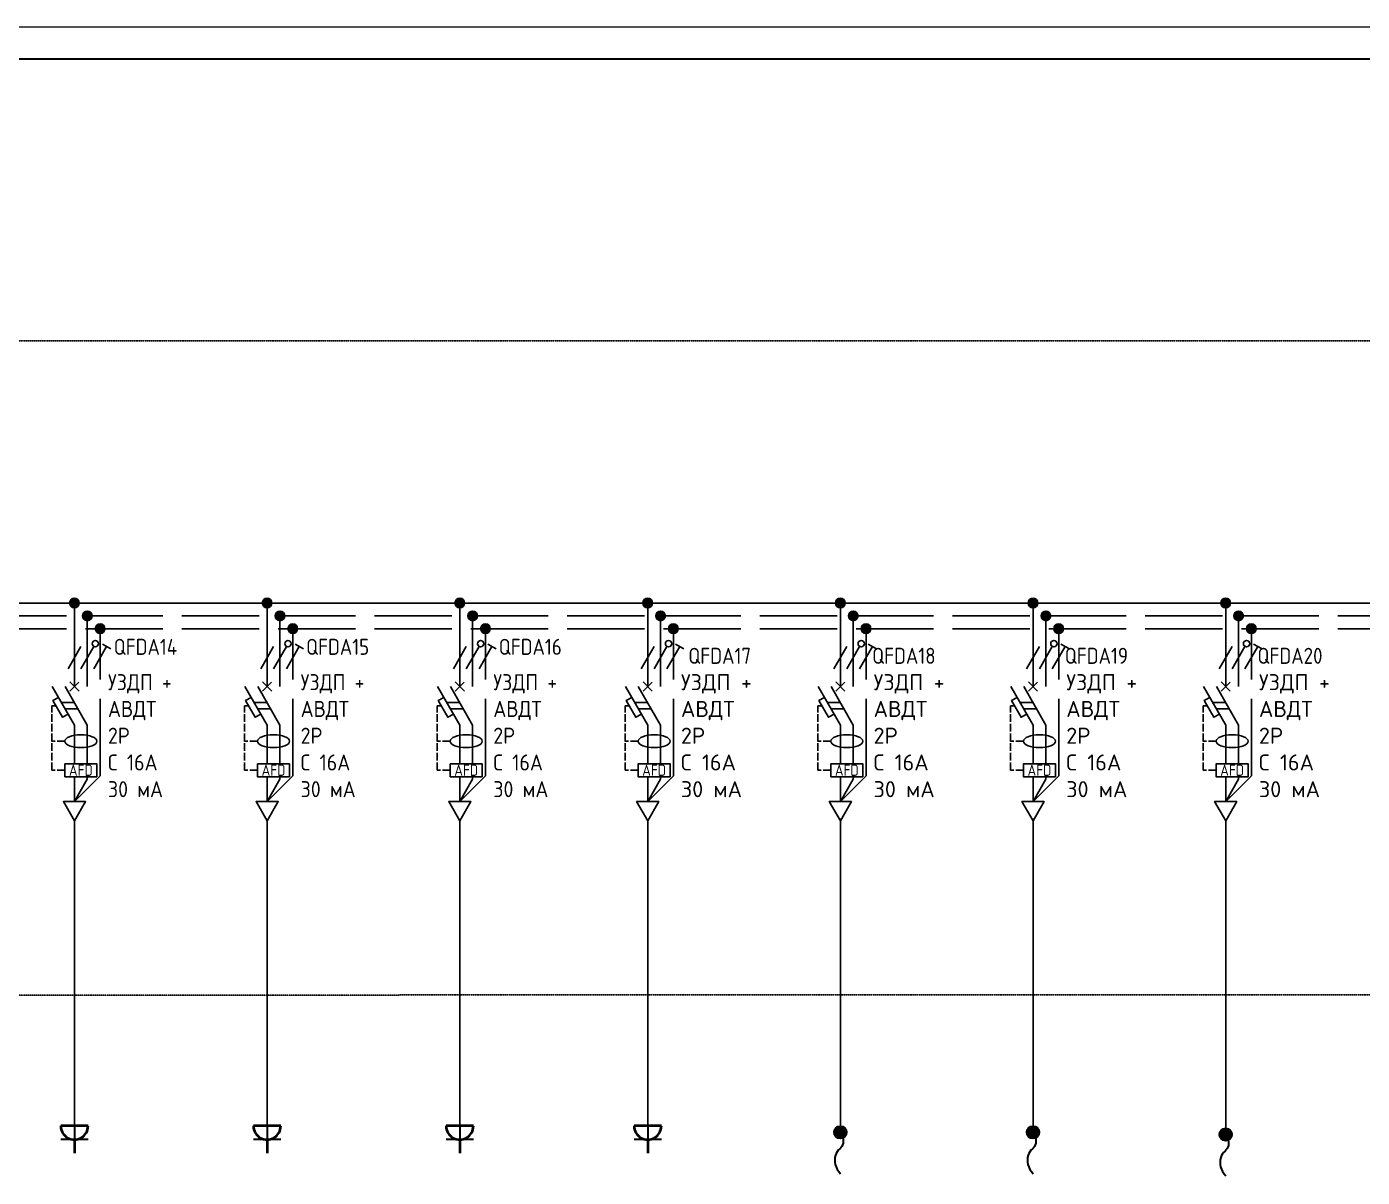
# Model space of a CAD drawing. Header units: millimetres. Extents: x -32 to 417638015, y -35 to 175284279.
# Drawn here: x 416570222 to 416591018, y 175224252 to 175242179 of the extents above; entities that cross this region are included whole.
import ezdxf
from ezdxf.enums import TextEntityAlignment as Align

# ---------------------------------------------------------------- set-up
doc = ezdxf.new("R2010")
doc.units = ezdxf.units.MM
doc.linetypes.add('ACAD_ISO02W100', pattern=[15, 12, -3])
doc.linetypes.add('DASHED2', pattern=[0.375, 0.25, -0.125])
for name, color, linetype in [('4_Однолинейная схема', 7, 'Continuous'), ('A-HATCH-WALL', 7, 'Continuous'), ('RAMKA', 7, 'Continuous')]:
    doc.layers.add(name, color=color, linetype=linetype)
doc.layers.add('ЭОМ_Кабельный вывод', color=1, linetype='Continuous', lineweight=35)
doc.layers.add('ЭОМ_Розетки быт', color=5, linetype='Continuous', lineweight=30)
doc.styles.add('DS23_Isopeur', font='isocpeur.ttf')
doc.styles.add('GOST Common', font='GOST_Common.ttf', dxfattribs={"width": 0.9, "height": 350})
doc.styles.add('GOST Common ISO', font='GOST_Common.ttf', dxfattribs={"width": 0.9, "height": 2.5})
doc.styles.add('RAMKA', font='isocpeur.ttf', dxfattribs={"oblique": 15, "height": 5})
doc.styles.get("Standard").update_dxf_attribs({"font": 'arial.ttf'})

# ---------------------------------------------------------------- blocks, each defined once
blk = doc.blocks.new('*U1041')
at = {"layer": '4_Однолинейная схема'}
blk.add_line((1109.37, 0), (0, 0), dxfattribs=at)
at = {"layer": '4_Однолинейная схема', "linetype": 'ACAD_ISO02W100'}
for p, q in [((0, -2), (1109.37, -2)), ((0, -4), (1109.37, -4))]:
    blk.add_line(p, q, dxfattribs=at)
blk = doc.blocks.new('*U1027')
at = {"lineweight": -2}
h = blk.add_hatch(color=256, dxfattribs=at)
h.dxf.hatch_style = 1
edge = h.paths.add_edge_path()
edge.add_arc((0, 0), 0.75, 0, 360)
at = {"layer": 'A-HATCH-WALL', "lineweight": -2}
h = blk.add_hatch(color=256, dxfattribs=at)
h.dxf.hatch_style = 1
edge = h.paths.add_edge_path()
edge.add_arc((2, -2), 0.75, 0, 360)
h = blk.add_hatch(color=256, dxfattribs=at)
h.dxf.hatch_style = 1
edge = h.paths.add_edge_path()
edge.add_arc((4, -4), 0.75, 0, 360)
at = {"lineweight": -2}
for points in [[(0, -13), (0, 0)], [(-0.73, -13.73), (0.69, -12.31)], [(0.71, -13.71), (-0.71, -12.29)], [(0, -25.05), (0, -19), (-3.46, -13)], [(-1.46, -13), (2, -19)], [(-0.98, -17.3), (-1.85, -17.8), (-3.35, -15.2), (-2.48, -14.7)], [(-2.02, -15.5), (-0.02, -15.5)], [(-1.44, -16.5), (0.56, -16.5)], [(0, -30.92), (0, -27.05)]]:
    blk.add_lwpolyline(points, dxfattribs=at)
at = {"linetype": 'ACAD_ISO02W100', "lineweight": -2}
for points in [[(2, -13), (2, -2)], [(4, -26.92), (4, -4)], [(2, -25.05), (2, -19)], [(0, -30.92), (4, -26.92)], [(0, -30.92), (2, -27.46), (2, -26.97)]]:
    blk.add_lwpolyline(points, dxfattribs=at)
at = {"color": 1, "lineweight": -2}
for points in [[(-1, -10.23), (1, -6.77)], [(1, -10.23), (3, -6.77)], [(3, -10.23), (5, -6.77)], [(4.35, -6.39), (5.65, -7.14)]]:
    blk.add_lwpolyline(points, dxfattribs=at)
at = {"color": 1, "linetype": 'ACAD_ISO02W100', "lineweight": -2, "ltscale": 0.1}
for points in [[(-3.5, -21.53), (-3.5, -21.53), (-3.5, -16), (-2.89, -16)], [(-1.5, -21.53), (-3.5, -21.53)], [(-1.5, -26.05), (-3.5, -26.05), (-3.5, -21.53)]]:
    blk.add_lwpolyline(points, dxfattribs=at)
at = {"lineweight": -2}
blk.add_lwpolyline([(0, -33.92), (-1.73, -30.92), (1.73, -30.92)], close=True, dxfattribs=at)
for centre in [(0, 0), (2, -2), (4, -4)]:
    blk.add_circle(centre, 0.75, dxfattribs=at)
at = {"color": 1, "lineweight": -2}
blk.add_circle((3.25, -6.33), 0.5, dxfattribs=at)
at = {"lineweight": -2}
blk.add_ellipse((1, -21.53), major_axis=(2.5, 0), ratio=0.4, dxfattribs=at)
at = {"style": 'GOST Common ISO', "width": 0.9}
blk.add_attdef('ФАЗА', text='', height=2.5, dxfattribs=at).set_placement((0, 2), align=Align.CENTER)
at = {"lineweight": -2}
blk.add_wipeout([(-1.49, -25.05), (3.5, -25.05), (3.5, -27.05), (-1.49, -27.05)], dxfattribs=at)
blk.add_lwpolyline([(3.5, -27.05), (-1.49, -27.05), (-1.49, -25.05), (3.5, -25.05)], close=True, dxfattribs=at)
at = {"lineweight": -2, "insert": (1, -26.05), "char_height": 1.75, "attachment_point": 5, "style": 'GOST Common ISO'}
blk.add_mtext_dynamic_manual_height_columns('AFD', width=4.9912, gutter_width=12.5, heights=[0], dxfattribs=at)
blk = doc.blocks.new('*U1028')
at = {"lineweight": -2}
h = blk.add_hatch(color=256, dxfattribs=at)
h.dxf.hatch_style = 1
edge = h.paths.add_edge_path()
edge.add_arc((0, 0), 0.75, 0, 360)
at = {"layer": 'A-HATCH-WALL', "lineweight": -2}
h = blk.add_hatch(color=256, dxfattribs=at)
h.dxf.hatch_style = 1
edge = h.paths.add_edge_path()
edge.add_arc((2, -2), 0.75, 0, 360)
h = blk.add_hatch(color=256, dxfattribs=at)
h.dxf.hatch_style = 1
edge = h.paths.add_edge_path()
edge.add_arc((4, -4), 0.75, 0, 360)
at = {"lineweight": -2}
for points in [[(0, -13), (0, 0)], [(-0.73, -13.73), (0.69, -12.31)], [(0.71, -13.71), (-0.71, -12.29)], [(0, -25.05), (0, -19), (-3.46, -13)], [(-1.46, -13), (2, -19)], [(-0.98, -17.3), (-1.85, -17.8), (-3.35, -15.2), (-2.48, -14.7)], [(-2.02, -15.5), (-0.02, -15.5)], [(-1.44, -16.5), (0.56, -16.5)], [(0, -30.92), (0, -27.05)]]:
    blk.add_lwpolyline(points, dxfattribs=at)
at = {"linetype": 'ACAD_ISO02W100', "lineweight": -2}
for points in [[(2, -13), (2, -2)], [(4, -26.92), (4, -4)], [(2, -25.05), (2, -19)], [(0, -30.92), (4, -26.92)], [(0, -30.92), (2, -27.46), (2, -26.97)]]:
    blk.add_lwpolyline(points, dxfattribs=at)
at = {"color": 1, "lineweight": -2}
for points in [[(-1, -10.23), (1, -6.77)], [(1, -10.23), (3, -6.77)], [(3, -10.23), (5, -6.77)], [(4.35, -6.39), (5.65, -7.14)]]:
    blk.add_lwpolyline(points, dxfattribs=at)
at = {"color": 1, "linetype": 'ACAD_ISO02W100', "lineweight": -2, "ltscale": 0.1}
for points in [[(-3.5, -21.53), (-3.5, -21.53), (-3.5, -16), (-2.89, -16)], [(-1.5, -21.53), (-3.5, -21.53)], [(-1.5, -26.05), (-3.5, -26.05), (-3.5, -21.53)]]:
    blk.add_lwpolyline(points, dxfattribs=at)
at = {"lineweight": -2}
blk.add_lwpolyline([(0, -33.92), (-1.73, -30.92), (1.73, -30.92)], close=True, dxfattribs=at)
for centre in [(0, 0), (2, -2), (4, -4)]:
    blk.add_circle(centre, 0.75, dxfattribs=at)
at = {"color": 1, "lineweight": -2}
blk.add_circle((3.25, -6.33), 0.5, dxfattribs=at)
at = {"lineweight": -2}
blk.add_ellipse((1, -21.53), major_axis=(2.5, 0), ratio=0.4, dxfattribs=at)
at = {"style": 'GOST Common ISO', "width": 0.9}
blk.add_attdef('ФАЗА', text='', height=2.5, dxfattribs=at).set_placement((0, 2), align=Align.CENTER)
at = {"lineweight": -2}
blk.add_wipeout([(-1.49, -25.05), (3.5, -25.05), (3.5, -27.05), (-1.49, -27.05)], dxfattribs=at)
blk.add_lwpolyline([(3.5, -27.05), (-1.49, -27.05), (-1.49, -25.05), (3.5, -25.05)], close=True, dxfattribs=at)
at = {"lineweight": -2, "insert": (1, -26.05), "char_height": 1.75, "attachment_point": 5, "style": 'GOST Common ISO'}
blk.add_mtext_dynamic_manual_height_columns('AFD', width=4.9912, gutter_width=12.5, heights=[0], dxfattribs=at)
blk = doc.blocks.new('*U75')
at = {"lineweight": -2}
h = blk.add_hatch(color=0, dxfattribs=at)
h.dxf.hatch_style = 1
edge = h.paths.add_edge_path()
edge.add_arc((0, 0), 65, 0, 360)
at = {"color": 0, "lineweight": -2}
blk.add_lwpolyline([(0, 0, -0.089362), (26, -58, -0.105459), (28, -113, -0.18734), (-7, -172, 0.159257), (-52, -238, 0.13816), (-53, -334, 0.121425), (0, -430)], format="xyb", dxfattribs=at)
blk.add_circle((0, 0), 65, dxfattribs=at)
at = {"color": 7, "style": 'GOST Common', "width": 0.9}
blk.add_attdef('ОБОРУДОВАНИЕ', (-96, -331), '', height=250, dxfattribs=at)
blk = doc.blocks.new('*U1029')
at = {"linetype": 'ByBlock', "lineweight": -2}
blk.add_lwpolyline([(0, -1.02), (0, 47.88)], dxfattribs=at)
at = {"layer": 'ЭОМ_Кабельный вывод', "lineweight": 30, "xscale": 0.015, "yscale": 0.015, "zscale": 0.015}
blk.add_blockref('*U75', (0, -1.02), dxfattribs=at)
at = {"style": 'GOST Common ISO'}
for tag, p in [('1_СТРОКА', (4.43, -0.04)), ('2_СТРОКА', (9.18, -0.04)), ('3_СТРОКА', (13.93, -0.04)), ('4_СТРОКА', (18.38, -0.25)), ('ТРАССА', (-0.32, -0.04))]:
    blk.add_attdef(tag, p, '', height=2.5, rotation=90, dxfattribs=at)
blk = doc.blocks.new('*U1015')
at = {"lineweight": -2}
h = blk.add_hatch(color=256, dxfattribs=at)
h.dxf.hatch_style = 1
edge = h.paths.add_edge_path()
edge.add_arc((0, 0), 0.75, 0, 360)
at = {"layer": 'A-HATCH-WALL', "lineweight": -2}
h = blk.add_hatch(color=256, dxfattribs=at)
h.dxf.hatch_style = 1
edge = h.paths.add_edge_path()
edge.add_arc((2, -2), 0.75, 0, 360)
h = blk.add_hatch(color=256, dxfattribs=at)
h.dxf.hatch_style = 1
edge = h.paths.add_edge_path()
edge.add_arc((4, -4), 0.75, 0, 360)
at = {"lineweight": -2}
for points in [[(0, -13), (0, 0)], [(-0.73, -13.73), (0.69, -12.31)], [(0.71, -13.71), (-0.71, -12.29)], [(0, -25.05), (0, -19), (-3.46, -13)], [(-1.46, -13), (2, -19)], [(-0.98, -17.3), (-1.85, -17.8), (-3.35, -15.2), (-2.48, -14.7)], [(-2.02, -15.5), (-0.02, -15.5)], [(-1.44, -16.5), (0.56, -16.5)], [(0, -30.92), (0, -27.05)]]:
    blk.add_lwpolyline(points, dxfattribs=at)
at = {"linetype": 'ACAD_ISO02W100', "lineweight": -2}
for points in [[(2, -13), (2, -2)], [(4, -26.92), (4, -4)], [(2, -25.05), (2, -19)], [(0, -30.92), (4, -26.92)], [(0, -30.92), (2, -27.46), (2, -26.97)]]:
    blk.add_lwpolyline(points, dxfattribs=at)
at = {"color": 1, "lineweight": -2}
for points in [[(-1, -10.23), (1, -6.77)], [(1, -10.23), (3, -6.77)], [(3, -10.23), (5, -6.77)], [(4.35, -6.39), (5.65, -7.14)]]:
    blk.add_lwpolyline(points, dxfattribs=at)
at = {"color": 1, "linetype": 'ACAD_ISO02W100', "lineweight": -2, "ltscale": 0.1}
for points in [[(-3.5, -21.53), (-3.5, -21.53), (-3.5, -16), (-2.89, -16)], [(-1.5, -21.53), (-3.5, -21.53)], [(-1.5, -26.05), (-3.5, -26.05), (-3.5, -21.53)]]:
    blk.add_lwpolyline(points, dxfattribs=at)
at = {"lineweight": -2}
blk.add_lwpolyline([(0, -33.92), (-1.73, -30.92), (1.73, -30.92)], close=True, dxfattribs=at)
for centre in [(0, 0), (2, -2), (4, -4)]:
    blk.add_circle(centre, 0.75, dxfattribs=at)
at = {"color": 1, "lineweight": -2}
blk.add_circle((3.25, -6.33), 0.5, dxfattribs=at)
at = {"lineweight": -2}
blk.add_ellipse((1, -21.53), major_axis=(2.5, 0), ratio=0.4, dxfattribs=at)
at = {"style": 'GOST Common ISO', "width": 0.9}
blk.add_attdef('ФАЗА', text='', height=2.5, dxfattribs=at).set_placement((0, 2), align=Align.CENTER)
at = {"lineweight": -2}
blk.add_wipeout([(-1.49, -25.05), (3.5, -25.05), (3.5, -27.05), (-1.49, -27.05)], dxfattribs=at)
blk.add_lwpolyline([(3.5, -27.05), (-1.49, -27.05), (-1.49, -25.05), (3.5, -25.05)], close=True, dxfattribs=at)
at = {"lineweight": -2, "insert": (1, -26.05), "char_height": 1.75, "attachment_point": 5, "style": 'GOST Common ISO'}
blk.add_mtext_dynamic_manual_height_columns('AFD', width=4.9912, gutter_width=12.5, heights=[0], dxfattribs=at)
blk = doc.blocks.new('*U1016')
at = {"lineweight": -2}
h = blk.add_hatch(color=256, dxfattribs=at)
h.dxf.hatch_style = 1
edge = h.paths.add_edge_path()
edge.add_arc((0, 0), 0.75, 0, 360)
at = {"layer": 'A-HATCH-WALL', "lineweight": -2}
h = blk.add_hatch(color=256, dxfattribs=at)
h.dxf.hatch_style = 1
edge = h.paths.add_edge_path()
edge.add_arc((2, -2), 0.75, 0, 360)
h = blk.add_hatch(color=256, dxfattribs=at)
h.dxf.hatch_style = 1
edge = h.paths.add_edge_path()
edge.add_arc((4, -4), 0.75, 0, 360)
at = {"lineweight": -2}
for points in [[(0, -13), (0, 0)], [(-0.73, -13.73), (0.69, -12.31)], [(0.71, -13.71), (-0.71, -12.29)], [(0, -25.05), (0, -19), (-3.46, -13)], [(-1.46, -13), (2, -19)], [(-0.98, -17.3), (-1.85, -17.8), (-3.35, -15.2), (-2.48, -14.7)], [(-2.02, -15.5), (-0.02, -15.5)], [(-1.44, -16.5), (0.56, -16.5)], [(0, -30.92), (0, -27.05)]]:
    blk.add_lwpolyline(points, dxfattribs=at)
at = {"linetype": 'ACAD_ISO02W100', "lineweight": -2}
for points in [[(2, -13), (2, -2)], [(4, -26.92), (4, -4)], [(2, -25.05), (2, -19)], [(0, -30.92), (4, -26.92)], [(0, -30.92), (2, -27.46), (2, -26.97)]]:
    blk.add_lwpolyline(points, dxfattribs=at)
at = {"color": 1, "lineweight": -2}
for points in [[(-1, -10.23), (1, -6.77)], [(1, -10.23), (3, -6.77)], [(3, -10.23), (5, -6.77)], [(4.35, -6.39), (5.65, -7.14)]]:
    blk.add_lwpolyline(points, dxfattribs=at)
at = {"color": 1, "linetype": 'ACAD_ISO02W100', "lineweight": -2, "ltscale": 0.1}
for points in [[(-3.5, -21.53), (-3.5, -21.53), (-3.5, -16), (-2.89, -16)], [(-1.5, -21.53), (-3.5, -21.53)], [(-1.5, -26.05), (-3.5, -26.05), (-3.5, -21.53)]]:
    blk.add_lwpolyline(points, dxfattribs=at)
at = {"lineweight": -2}
blk.add_lwpolyline([(0, -33.92), (-1.73, -30.92), (1.73, -30.92)], close=True, dxfattribs=at)
for centre in [(0, 0), (2, -2), (4, -4)]:
    blk.add_circle(centre, 0.75, dxfattribs=at)
at = {"color": 1, "lineweight": -2}
blk.add_circle((3.25, -6.33), 0.5, dxfattribs=at)
at = {"lineweight": -2}
blk.add_ellipse((1, -21.53), major_axis=(2.5, 0), ratio=0.4, dxfattribs=at)
at = {"style": 'GOST Common ISO', "width": 0.9}
blk.add_attdef('ФАЗА', text='', height=2.5, dxfattribs=at).set_placement((0, 2), align=Align.CENTER)
at = {"lineweight": -2}
blk.add_wipeout([(-1.49, -25.05), (3.5, -25.05), (3.5, -27.05), (-1.49, -27.05)], dxfattribs=at)
blk.add_lwpolyline([(3.5, -27.05), (-1.49, -27.05), (-1.49, -25.05), (3.5, -25.05)], close=True, dxfattribs=at)
at = {"lineweight": -2, "insert": (1, -26.05), "char_height": 1.75, "attachment_point": 5, "style": 'GOST Common ISO'}
blk.add_mtext_dynamic_manual_height_columns('AFD', width=4.9912, gutter_width=12.5, heights=[0], dxfattribs=at)
blk = doc.blocks.new('*U1017')
at = {"lineweight": -2}
h = blk.add_hatch(color=256, dxfattribs=at)
h.dxf.hatch_style = 1
edge = h.paths.add_edge_path()
edge.add_arc((0, 0), 0.75, 0, 360)
at = {"layer": 'A-HATCH-WALL', "lineweight": -2}
h = blk.add_hatch(color=256, dxfattribs=at)
h.dxf.hatch_style = 1
edge = h.paths.add_edge_path()
edge.add_arc((2, -2), 0.75, 0, 360)
h = blk.add_hatch(color=256, dxfattribs=at)
h.dxf.hatch_style = 1
edge = h.paths.add_edge_path()
edge.add_arc((4, -4), 0.75, 0, 360)
at = {"lineweight": -2}
for points in [[(0, -13), (0, 0)], [(-0.73, -13.73), (0.69, -12.31)], [(0.71, -13.71), (-0.71, -12.29)], [(0, -25.05), (0, -19), (-3.46, -13)], [(-1.46, -13), (2, -19)], [(-0.98, -17.3), (-1.85, -17.8), (-3.35, -15.2), (-2.48, -14.7)], [(-2.02, -15.5), (-0.02, -15.5)], [(-1.44, -16.5), (0.56, -16.5)], [(0, -30.92), (0, -27.05)]]:
    blk.add_lwpolyline(points, dxfattribs=at)
at = {"linetype": 'ACAD_ISO02W100', "lineweight": -2}
for points in [[(2, -13), (2, -2)], [(4, -26.92), (4, -4)], [(2, -25.05), (2, -19)], [(0, -30.92), (4, -26.92)], [(0, -30.92), (2, -27.46), (2, -26.97)]]:
    blk.add_lwpolyline(points, dxfattribs=at)
at = {"color": 1, "lineweight": -2}
for points in [[(-1, -10.23), (1, -6.77)], [(1, -10.23), (3, -6.77)], [(3, -10.23), (5, -6.77)], [(4.35, -6.39), (5.65, -7.14)]]:
    blk.add_lwpolyline(points, dxfattribs=at)
at = {"color": 1, "linetype": 'ACAD_ISO02W100', "lineweight": -2, "ltscale": 0.1}
for points in [[(-3.5, -21.53), (-3.5, -21.53), (-3.5, -16), (-2.89, -16)], [(-1.5, -21.53), (-3.5, -21.53)], [(-1.5, -26.05), (-3.5, -26.05), (-3.5, -21.53)]]:
    blk.add_lwpolyline(points, dxfattribs=at)
at = {"lineweight": -2}
blk.add_lwpolyline([(0, -33.92), (-1.73, -30.92), (1.73, -30.92)], close=True, dxfattribs=at)
for centre in [(0, 0), (2, -2), (4, -4)]:
    blk.add_circle(centre, 0.75, dxfattribs=at)
at = {"color": 1, "lineweight": -2}
blk.add_circle((3.25, -6.33), 0.5, dxfattribs=at)
at = {"lineweight": -2}
blk.add_ellipse((1, -21.53), major_axis=(2.5, 0), ratio=0.4, dxfattribs=at)
at = {"style": 'GOST Common ISO', "width": 0.9}
blk.add_attdef('ФАЗА', text='', height=2.5, dxfattribs=at).set_placement((0, 2), align=Align.CENTER)
at = {"lineweight": -2}
blk.add_wipeout([(-1.49, -25.05), (3.5, -25.05), (3.5, -27.05), (-1.49, -27.05)], dxfattribs=at)
blk.add_lwpolyline([(3.5, -27.05), (-1.49, -27.05), (-1.49, -25.05), (3.5, -25.05)], close=True, dxfattribs=at)
at = {"lineweight": -2, "insert": (1, -26.05), "char_height": 1.75, "attachment_point": 5, "style": 'GOST Common ISO'}
blk.add_mtext_dynamic_manual_height_columns('AFD', width=4.9912, gutter_width=12.5, heights=[0], dxfattribs=at)
blk = doc.blocks.new('*U1018')
at = {"lineweight": -2}
h = blk.add_hatch(color=256, dxfattribs=at)
h.dxf.hatch_style = 1
edge = h.paths.add_edge_path()
edge.add_arc((0, 0), 0.75, 0, 360)
at = {"layer": 'A-HATCH-WALL', "lineweight": -2}
h = blk.add_hatch(color=256, dxfattribs=at)
h.dxf.hatch_style = 1
edge = h.paths.add_edge_path()
edge.add_arc((2, -2), 0.75, 0, 360)
h = blk.add_hatch(color=256, dxfattribs=at)
h.dxf.hatch_style = 1
edge = h.paths.add_edge_path()
edge.add_arc((4, -4), 0.75, 0, 360)
at = {"lineweight": -2}
for points in [[(0, -13), (0, 0)], [(-0.73, -13.73), (0.69, -12.31)], [(0.71, -13.71), (-0.71, -12.29)], [(0, -25.05), (0, -19), (-3.46, -13)], [(-1.46, -13), (2, -19)], [(-0.98, -17.3), (-1.85, -17.8), (-3.35, -15.2), (-2.48, -14.7)], [(-2.02, -15.5), (-0.02, -15.5)], [(-1.44, -16.5), (0.56, -16.5)], [(0, -30.92), (0, -27.05)]]:
    blk.add_lwpolyline(points, dxfattribs=at)
at = {"linetype": 'ACAD_ISO02W100', "lineweight": -2}
for points in [[(2, -13), (2, -2)], [(4, -26.92), (4, -4)], [(2, -25.05), (2, -19)], [(0, -30.92), (4, -26.92)], [(0, -30.92), (2, -27.46), (2, -26.97)]]:
    blk.add_lwpolyline(points, dxfattribs=at)
at = {"color": 1, "lineweight": -2}
for points in [[(-1, -10.23), (1, -6.77)], [(1, -10.23), (3, -6.77)], [(3, -10.23), (5, -6.77)], [(4.35, -6.39), (5.65, -7.14)]]:
    blk.add_lwpolyline(points, dxfattribs=at)
at = {"color": 1, "linetype": 'ACAD_ISO02W100', "lineweight": -2, "ltscale": 0.1}
for points in [[(-3.5, -21.53), (-3.5, -21.53), (-3.5, -16), (-2.89, -16)], [(-1.5, -21.53), (-3.5, -21.53)], [(-1.5, -26.05), (-3.5, -26.05), (-3.5, -21.53)]]:
    blk.add_lwpolyline(points, dxfattribs=at)
at = {"lineweight": -2}
blk.add_lwpolyline([(0, -33.92), (-1.73, -30.92), (1.73, -30.92)], close=True, dxfattribs=at)
for centre in [(0, 0), (2, -2), (4, -4)]:
    blk.add_circle(centre, 0.75, dxfattribs=at)
at = {"color": 1, "lineweight": -2}
blk.add_circle((3.25, -6.33), 0.5, dxfattribs=at)
at = {"lineweight": -2}
blk.add_ellipse((1, -21.53), major_axis=(2.5, 0), ratio=0.4, dxfattribs=at)
at = {"style": 'GOST Common ISO', "width": 0.9}
blk.add_attdef('ФАЗА', text='', height=2.5, dxfattribs=at).set_placement((0, 2), align=Align.CENTER)
at = {"lineweight": -2}
blk.add_wipeout([(-1.49, -25.05), (3.5, -25.05), (3.5, -27.05), (-1.49, -27.05)], dxfattribs=at)
blk.add_lwpolyline([(3.5, -27.05), (-1.49, -27.05), (-1.49, -25.05), (3.5, -25.05)], close=True, dxfattribs=at)
at = {"lineweight": -2, "insert": (1, -26.05), "char_height": 1.75, "attachment_point": 5, "style": 'GOST Common ISO'}
blk.add_mtext_dynamic_manual_height_columns('AFD', width=4.9912, gutter_width=12.5, heights=[0], dxfattribs=at)
blk = doc.blocks.new('*U1019')
at = {"linetype": 'ByBlock', "lineweight": -2}
blk.add_lwpolyline([(0, -1.02), (0, 47.88)], dxfattribs=at)
at = {"layer": 'ЭОМ_Кабельный вывод', "lineweight": 30, "xscale": 0.015, "yscale": 0.015, "zscale": 0.015}
blk.add_blockref('*U75', (0, -1.02), dxfattribs=at)
at = {"style": 'GOST Common ISO'}
for tag, p in [('1_СТРОКА', (4.43, -0.04)), ('2_СТРОКА', (9.18, -0.04)), ('3_СТРОКА', (13.93, -0.04)), ('4_СТРОКА', (18.38, -0.25)), ('ТРАССА', (-0.32, -0.04))]:
    blk.add_attdef(tag, p, '', height=2.5, rotation=90, dxfattribs=at)
blk = doc.blocks.new('*U988')
at = {"lineweight": -2}
h = blk.add_hatch(color=256, dxfattribs=at)
h.dxf.hatch_style = 1
edge = h.paths.add_edge_path()
edge.add_arc((0, 0), 0.75, 0, 360)
at = {"layer": 'A-HATCH-WALL', "lineweight": -2}
h = blk.add_hatch(color=256, dxfattribs=at)
h.dxf.hatch_style = 1
edge = h.paths.add_edge_path()
edge.add_arc((2, -2), 0.75, 0, 360)
h = blk.add_hatch(color=256, dxfattribs=at)
h.dxf.hatch_style = 1
edge = h.paths.add_edge_path()
edge.add_arc((4, -4), 0.75, 0, 360)
at = {"lineweight": -2}
for points in [[(0, -13), (0, 0)], [(-0.73, -13.73), (0.69, -12.31)], [(0.71, -13.71), (-0.71, -12.29)], [(0, -25.05), (0, -19), (-3.46, -13)], [(-1.46, -13), (2, -19)], [(-0.98, -17.3), (-1.85, -17.8), (-3.35, -15.2), (-2.48, -14.7)], [(-2.02, -15.5), (-0.02, -15.5)], [(-1.44, -16.5), (0.56, -16.5)], [(0, -30.92), (0, -27.05)]]:
    blk.add_lwpolyline(points, dxfattribs=at)
at = {"linetype": 'ACAD_ISO02W100', "lineweight": -2}
for points in [[(2, -13), (2, -2)], [(4, -26.92), (4, -4)], [(2, -25.05), (2, -19)], [(0, -30.92), (4, -26.92)], [(0, -30.92), (2, -27.46), (2, -26.97)]]:
    blk.add_lwpolyline(points, dxfattribs=at)
at = {"color": 1, "lineweight": -2}
for points in [[(-1, -10.23), (1, -6.77)], [(1, -10.23), (3, -6.77)], [(3, -10.23), (5, -6.77)], [(4.35, -6.39), (5.65, -7.14)]]:
    blk.add_lwpolyline(points, dxfattribs=at)
at = {"color": 1, "linetype": 'ACAD_ISO02W100', "lineweight": -2, "ltscale": 0.1}
for points in [[(-3.5, -21.53), (-3.5, -21.53), (-3.5, -16), (-2.89, -16)], [(-1.5, -21.53), (-3.5, -21.53)], [(-1.5, -26.05), (-3.5, -26.05), (-3.5, -21.53)]]:
    blk.add_lwpolyline(points, dxfattribs=at)
at = {"lineweight": -2}
blk.add_lwpolyline([(0, -33.92), (-1.73, -30.92), (1.73, -30.92)], close=True, dxfattribs=at)
for centre in [(0, 0), (2, -2), (4, -4)]:
    blk.add_circle(centre, 0.75, dxfattribs=at)
at = {"color": 1, "lineweight": -2}
blk.add_circle((3.25, -6.33), 0.5, dxfattribs=at)
at = {"lineweight": -2}
blk.add_ellipse((1, -21.53), major_axis=(2.5, 0), ratio=0.4, dxfattribs=at)
at = {"style": 'GOST Common ISO', "width": 0.9}
blk.add_attdef('ФАЗА', text='', height=2.5, dxfattribs=at).set_placement((0, 2), align=Align.CENTER)
at = {"lineweight": -2}
blk.add_wipeout([(-1.49, -25.05), (3.5, -25.05), (3.5, -27.05), (-1.49, -27.05)], dxfattribs=at)
blk.add_lwpolyline([(3.5, -27.05), (-1.49, -27.05), (-1.49, -25.05), (3.5, -25.05)], close=True, dxfattribs=at)
at = {"lineweight": -2, "insert": (1, -26.05), "char_height": 1.75, "attachment_point": 5, "style": 'GOST Common ISO'}
blk.add_mtext_dynamic_manual_height_columns('AFD', width=4.9912, gutter_width=12.5, heights=[0], dxfattribs=at)
blk = doc.blocks.new('*U74')
at = {"color": 0, "lineweight": 40}
for p, q in [((18, 249), (-18, -249)), ((249, -18), (499, -37))]:
    blk.add_line(p, q, dxfattribs=at)
at = {"color": 0}
for p, q in [((0, 0), (249, -18)), ((268, 231), (231, -268))]:
    blk.add_line(p, q, dxfattribs=at)
at = {"color": 0, "lineweight": 40}
blk.add_arc((0, 0), 250, 265.799, 85.799, dxfattribs=at)
at = {"color": 7, "style": 'GOST Common', "width": 0.9}
for tag, p in [('КОЛВО', (36, 425)), ('ВЫСОТА', (294, -391))]:
    blk.add_attdef(tag, p, '', height=350, dxfattribs=at)
at = {"color": 7, "linetype": 'ByBlock', "style": 'GOST Common', "width": 0.9}
blk.add_attdef('ГРУППА', text='', height=350, dxfattribs=at).set_placement((-568, 0), align=Align.RIGHT)
blk = doc.blocks.new('*U960')
at = {"linetype": 'ByBlock', "lineweight": -2}
blk.add_lwpolyline([(0, -1), (0, 838.3)], dxfattribs=at)
at = {"layer": 'ЭОМ_Розетки быт', "color": 0, "xscale": 0.15, "yscale": 0.15, "zscale": 0.15, "rotation": 274.1958433846598}
blk.add_blockref('*U74', (0, -1), dxfattribs=at)
at = {"style": 'GOST Common ISO'}
for tag, p in [('ТРАССА', (-0.3, 0)), ('1_СТРОКА', (4.4, 0)), ('2_СТРОКА', (9.2, 0)), ('3_СТРОКА', (13.9, 0)), ('4_СТРОКА', (18.4, -0.2))]:
    blk.add_attdef(tag, p, '', height=2.5, rotation=90, dxfattribs=at)
blk = doc.blocks.new('*U961')
at = {"linetype": 'ByBlock', "lineweight": -2}
blk.add_lwpolyline([(0, -1), (0, 838.3)], dxfattribs=at)
at = {"layer": 'ЭОМ_Розетки быт', "color": 0, "xscale": 0.15, "yscale": 0.15, "zscale": 0.15, "rotation": 274.1958433846598}
blk.add_blockref('*U74', (0, -1), dxfattribs=at)
at = {"style": 'GOST Common ISO'}
for tag, p in [('ТРАССА', (-0.3, 0)), ('1_СТРОКА', (4.4, 0)), ('2_СТРОКА', (9.2, 0)), ('3_СТРОКА', (13.9, 0)), ('4_СТРОКА', (18.4, -0.2))]:
    blk.add_attdef(tag, p, '', height=2.5, rotation=90, dxfattribs=at)
blk = doc.blocks.new('*U968')
at = {"linetype": 'ByBlock', "lineweight": -2}
blk.add_lwpolyline([(0, -1), (0, 838.3)], dxfattribs=at)
at = {"layer": 'ЭОМ_Розетки быт', "color": 0, "xscale": 0.15, "yscale": 0.15, "zscale": 0.15, "rotation": 274.1958433846598}
blk.add_blockref('*U74', (0, -1), dxfattribs=at)
at = {"style": 'GOST Common ISO'}
for tag, p in [('ТРАССА', (-0.3, 0)), ('1_СТРОКА', (4.4, 0)), ('2_СТРОКА', (9.2, 0)), ('3_СТРОКА', (13.9, 0)), ('4_СТРОКА', (18.4, -0.2))]:
    blk.add_attdef(tag, p, '', height=2.5, rotation=90, dxfattribs=at)
blk = doc.blocks.new('*U969')
at = {"linetype": 'ByBlock', "lineweight": -2}
blk.add_lwpolyline([(0, -1), (0, 838.3)], dxfattribs=at)
at = {"layer": 'ЭОМ_Розетки быт', "color": 0, "xscale": 0.15, "yscale": 0.15, "zscale": 0.15, "rotation": 274.1958433846598}
blk.add_blockref('*U74', (0, -1), dxfattribs=at)
at = {"style": 'GOST Common ISO'}
for tag, p in [('ТРАССА', (-0.3, 0)), ('1_СТРОКА', (4.4, 0)), ('2_СТРОКА', (9.2, 0)), ('3_СТРОКА', (13.9, 0)), ('4_СТРОКА', (18.4, -0.2))]:
    blk.add_attdef(tag, p, '', height=2.5, rotation=90, dxfattribs=at)
blk = doc.blocks.new('*U970')
at = {"linetype": 'ByBlock', "lineweight": -2}
blk.add_lwpolyline([(0, -1.02), (0, 47.88)], dxfattribs=at)
at = {"layer": 'ЭОМ_Кабельный вывод', "lineweight": 30, "xscale": 0.015, "yscale": 0.015, "zscale": 0.015}
blk.add_blockref('*U75', (0, -1.02), dxfattribs=at)
at = {"style": 'GOST Common ISO'}
for tag, p in [('1_СТРОКА', (4.43, -0.04)), ('2_СТРОКА', (9.18, -0.04)), ('3_СТРОКА', (13.93, -0.04)), ('4_СТРОКА', (18.38, -0.25)), ('ТРАССА', (-0.32, -0.04))]:
    blk.add_attdef(tag, p, '', height=2.5, rotation=90, dxfattribs=at)
blk = doc.blocks.new('*U972')
at = {"lineweight": 5, "transparency": 33554687}
blk.add_lwpolyline([(0, 0), (0, 420), (1486, 420), (1486, 0)], close=True, dxfattribs=at)
at = {"lineweight": 30, "transparency": 33554687}
blk.add_lwpolyline([(20, 5), (20, 415), (1481, 415), (1481, 5)], close=True, dxfattribs=at)
at = {"transparency": 33554687, "style": 'RAMKA', "oblique": 15, "width": 0.9}
for tag, height, p in [('СТРАНИЦА', 0.00025, (1481, 415)), ('ДАТА1', 2.5, (1356, 32.5)), ('ДАТА2', 2.5, (1356, 27.5)), ('СТАДИЯ', 2.5, (1438.5, 25)), ('ЛИСТ', 2.5, (1453.5, 25)), ('ЛИСТОВ', 2.5, (1471, 25)), ('ДАТА3', 2.5, (1356, 22.5)), ('ДАТА4', 2.5, (1356, 17.5)), ('ДАТА5', 2.5, (1356, 12.5)), ('ДАТА6', 2.5, (1356, 7.5))]:
    blk.add_attdef(tag, text='', height=height, dxfattribs=at).set_placement(p, align=Align.MIDDLE_CENTER)
at = {"transparency": 33554687, "style": 'RAMKA', "oblique": 15, "width": 0.9, "flags": 8}
blk.add_attdef('ШИФР', text='', height=5, dxfattribs=at).set_placement((1421, 55), align=Align.MIDDLE_CENTER)
at = {"transparency": 33554687, "style": 'RAMKA', "oblique": 15, "width": 0.9}
for tag, p in [('ДОЛЖНОСТЬ1', (1297, 32.5)), ('ФИО1', (1317, 32.5)), ('ДОЛЖНОСТЬ2', (1297, 27.5)), ('ФИО2', (1317, 27.5)), ('ДОЛЖНОСТЬ3', (1297, 22.5)), ('ФИО3', (1317, 22.5)), ('ДОЛЖНОСТЬ4', (1297, 17.5)), ('ФИО4', (1317, 17.5)), ('ДОЛЖНОСТЬ5', (1297, 12.5)), ('ФИО5', (1317, 12.5)), ('ДОЛЖНОСТЬ6', (1297, 7.5)), ('ФИО6', (1317, 7.5))]:
    blk.add_attdef(tag, text='', height=2.5, dxfattribs=at).set_placement(p, align=Align.MIDDLE_LEFT)
at = {"lineweight": 13, "transparency": 33554687, "oblique": 15, "width": 0.9}
for tag, flags, p in [('НАИМЕНОВАНИЕ', 128, (1396, 12.5)), ('КОМПАНИЯ', 15, (1456, 12.5))]:
    blk.add_attdef(tag, text='', height=2.5, dxfattribs=dict(at, flags=flags)).set_placement(p, align=Align.MIDDLE_CENTER)
at = {"lineweight": 5, "transparency": 33554687, "oblique": 15, "width": 0.9, "flags": 128}
blk.add_attdef('ОБЪЕКТ', text='', height=2.5, dxfattribs=at).set_placement((1421, 42.5), align=Align.MIDDLE_CENTER)
at = {"transparency": 33554687, "style": 'RAMKA', "oblique": 15, "width": 0.9, "flags": 8}
blk.add_attdef('ФОРМАТЛИСТА', text='', height=2.5, dxfattribs=at).set_placement((1452, 2.5), align=Align.MIDDLE_LEFT)

msp = doc.modelspace()

# ---------------------------------------------------------------- linework, layer by layer
at = {"linetype": 'DASHED2'}
msp.add_lwpolyline([(416529263, 175227082), (416529263, 175237286), (416642700, 175237286), (416642697, 175227107)], close=True, dxfattribs=at)

# ---------------------------------------------------------------- block references
at = {"layer": '4_Однолинейная схема', "color": 0, "xscale": 100, "yscale": 100, "zscale": 100}
msp.add_blockref('*U1041', (416530639, 175233199), dxfattribs=at)

# ---------------------------------------------------------------- texts
at = {"char_height": 250, "width": 849.79, "attachment_point": 1, "style": 'GOST Common'}
for s, insert in [('QFDA14', (416571576, 175232642)), ('QFDA15', (416574571, 175232642)), ('QFDA16', (416577571, 175232642))]:
    msp.add_mtext(s, dxfattribs=dict(at, insert=insert))

# ---------------------------------------------------------------- next in the draw order: block references
at = {"xscale": 100, "yscale": 100, "zscale": 100}
for name, p in [('*U1015', (416570965, 175233199)), ('*U1016', (416573965, 175233199)), ('*U1017', (416576965, 175233199)), ('*U1027', (416579891, 175233199)), ('*U1028', (416582891, 175233199)), ('*U1018', (416585891, 175233199)), ('*U988', (416588891, 175233199))]:
    msp.add_blockref(name, p, dxfattribs=at)

# ---------------------------------------------------------------- next in the draw order: block references
at = {"color": 1}
for name, p, xscale, yscale, zscale in [('*U960', (416570965, 175225058), 5.664893170372438, 5.664893170372438, 5.664893170372438), ('*U961', (416573965, 175225058), 5.664893170372438, 5.664893170372438, 5.664893170372438), ('*U968', (416576965, 175225058), 5.664893170372438, 5.664893170372438, 5.664893170372438), ('*U969', (416579891, 175225058), 5.664893170372438, 5.664893170372438, 5.664893170372438), ('*U1029', (416582891, 175225055), 100, 100, 100), ('*U1019', (416585891, 175225055), 100, 100, 100), ('*U970', (416588891, 175225020), 100, 100, 100)]:
    msp.add_blockref(name, p, dxfattribs=dict(at, xscale=xscale, yscale=yscale, zscale=zscale))
at = {"layer": 'RAMKA', "transparency": 33554687, "xscale": 100, "yscale": 100, "zscale": 100}
msp.add_blockref('*U972', (416518063, 175200179), dxfattribs=at)

# ---------------------------------------------------------------- next in the draw order: texts
at = {"char_height": 250, "attachment_point": 1}
for s, insert, width, style in [('QFDA17', (416580523, 175232502), 849.79, 'GOST Common'), ('QFDA18', (416583385, 175232502), 849.79, 'GOST Common'), ('QFDA19', (416586385, 175232502), 849.79, 'GOST Common'), ('QFDA20', (416589385, 175232502), 849.79, 'GOST Common'), ('{\\W0.9;УЗДП + АВДТ\\P2Р\\PС 16А\\P30 мА}', (416571487, 175232091), 1244.38, 'DS23_Isopeur'), ('{\\W0.9;УЗДП + АВДТ\\P2Р\\PС 16А\\P30 мА}', (416574487, 175232091), 1244.38, 'DS23_Isopeur'), ('{\\W0.9;УЗДП + АВДТ\\P2Р\\PС 16А\\P30 мА}', (416577487, 175232091), 1244.38, 'DS23_Isopeur'), ('УЗДП + АВДТ\\P2Р\\PС 16А\\P30 мА', (416580408, 175232091), 1244.38, 'DS23_Isopeur'), ('УЗДП + АВДТ\\P2Р\\PС 16А\\P30 мА', (416583408, 175232091), 1244.38, 'DS23_Isopeur'), ('УЗДП + АВДТ\\P2Р\\PС 16А\\P30 мА', (416586408, 175232091), 1244.38, 'DS23_Isopeur'), ('УЗДП + АВДТ\\P2Р\\PС 16А\\P30 мА', (416589408, 175232091), 1244.38, 'DS23_Isopeur')]:
    msp.add_mtext(s, dxfattribs=dict(at, insert=insert, width=width, style=style))

doc.saveas('drawing.dxf')
